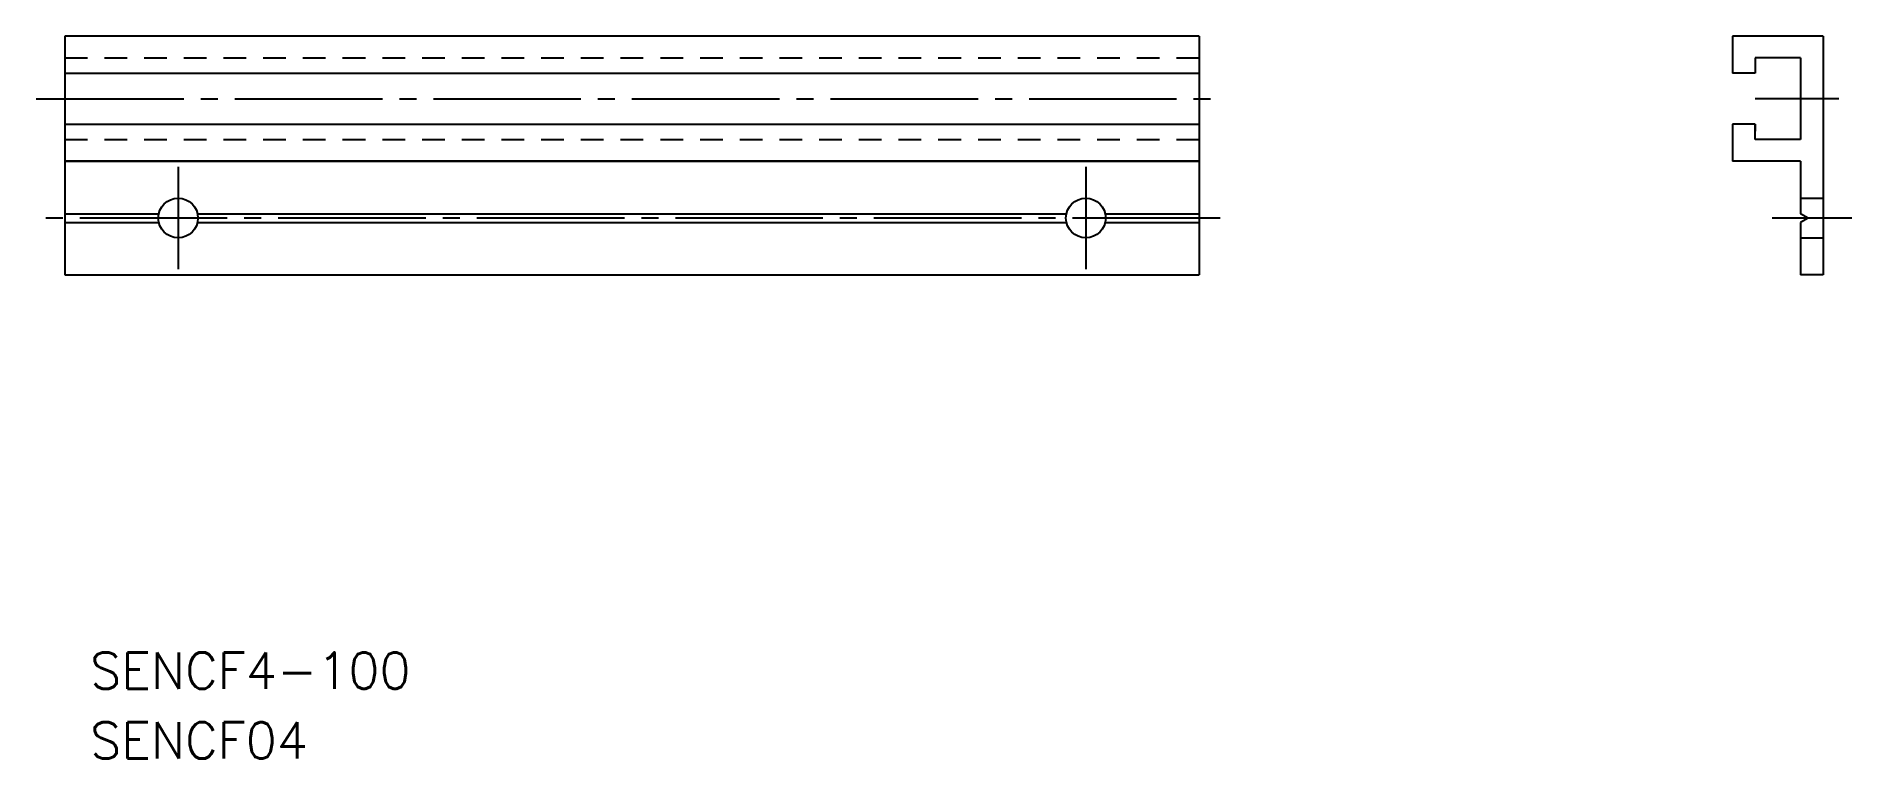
# Model space of a CAD drawing. Extents: x 9 to 169, y 117 to 181.
import ezdxf

# ---------------------------------------------------------------- set-up
doc = ezdxf.new("R2010")
doc.units = 0
doc.linetypes.add('CENTER', pattern=[17.5, 13, -1.5, 1.5, -1.5])
doc.linetypes.add('DASHED', pattern=[3.5, 2, -1.5])
doc.layers.get('0').update_dxf_attribs({"linetype": 'CONTINUOUS'})
doc.layers.add('CENTER', color=1, linetype='CENTER')
doc.styles.get("Standard").update_dxf_attribs({"font": 'txt.shx', "bigfont": '@extfont2.shx'})

msp = doc.modelspace()

# ---------------------------------------------------------------- linework, layer by layer
at = {"color": 7, "linetype": 'CONTINUOUS'}
for p, q in [((11.52, 180.64), (11.52, 159.64)), ((111.52, 180.64), (11.52, 180.64)), ((111.52, 180.64), (111.52, 159.64)), ((164.52, 178.74), (160.52, 178.74)), ((11.52, 177.39), (111.52, 177.39)), ((160.52, 177.39), (158.52, 177.39)), ((11.52, 174.89), (11.52, 174.89)), ((11.52, 172.89), (111.52, 172.89)), ((160.52, 172.89), (158.52, 172.89)), ((164.52, 171.54), (160.52, 171.54)), ((11.52, 169.64), (111.52, 169.64)), ((111.52, 169.64), (11.52, 169.64)), ((11.52, 169.14), (11.52, 169.14)), ((11.52, 165.02), (19.81, 165.02)), ((23.23, 165.02), (99.81, 165.02)), ((103.23, 165.02), (111.52, 165.02)), ((11.52, 164.25), (19.81, 164.25)), ((23.23, 164.25), (99.81, 164.25)), ((103.23, 164.25), (111.52, 164.25)), ((11.52, 159.64), (111.52, 159.64))]:
    msp.add_line(p, q, dxfattribs=at)
for p, q in [((166.52, 180.64), (158.52, 180.64)), ((158.52, 180.64), (158.52, 177.39)), ((166.52, 180.64), (166.52, 159.64)), ((160.52, 178.74), (160.52, 177.39)), ((164.52, 178.74), (164.52, 171.54)), ((158.52, 172.89), (158.52, 169.64)), ((160.52, 172.89), (160.52, 172.29)), ((160.52, 171.54), (160.52, 172.89)), ((164.52, 169.64), (158.52, 169.64)), ((164.52, 169.64), (164.52, 165.02)), ((165.19, 164.64), (164.52, 165.02)), ((165.19, 164.64), (164.52, 164.25)), ((164.52, 164.25), (164.52, 159.64)), ((166.52, 159.64), (164.52, 159.64))]:
    msp.add_line(p, q)
at = {"color": 3, "linetype": 'DASHED'}
for p, q in [((11.52, 178.74), (111.52, 178.74)), ((11.52, 171.54), (111.52, 171.54)), ((164.52, 166.39), (166.52, 166.39)), ((164.52, 162.89), (166.52, 162.89))]:
    msp.add_line(p, q, dxfattribs=at)
at = {"color": 7, "linetype": 'CONTINUOUS'}
for centre in [(21.52, 164.64), (101.52, 164.64)]:
    msp.add_circle(centre, 1.75, dxfattribs=at)
at = {"layer": 'CENTER', "color": 1, "linetype": 'CENTER'}
for p, q in [((9.02, 175.14), (113.35, 175.14)), ((167.89, 175.14), (160.52, 175.14)), ((21.52, 169.14), (21.52, 160.14)), ((101.52, 169.14), (101.52, 160.14)), ((113.35, 164.64), (9.02, 164.64)), ((169.02, 164.64), (162.02, 164.64))]:
    msp.add_line(p, q, dxfattribs=at)

# ---------------------------------------------------------------- texts
for s, p in [('SENCF4-100', (13.76, 123.19)), ('SENCF04', (13.76, 117.03))]:
    msp.add_text(s, height=3.2).set_placement(p)

doc.saveas('drawing.dxf')
